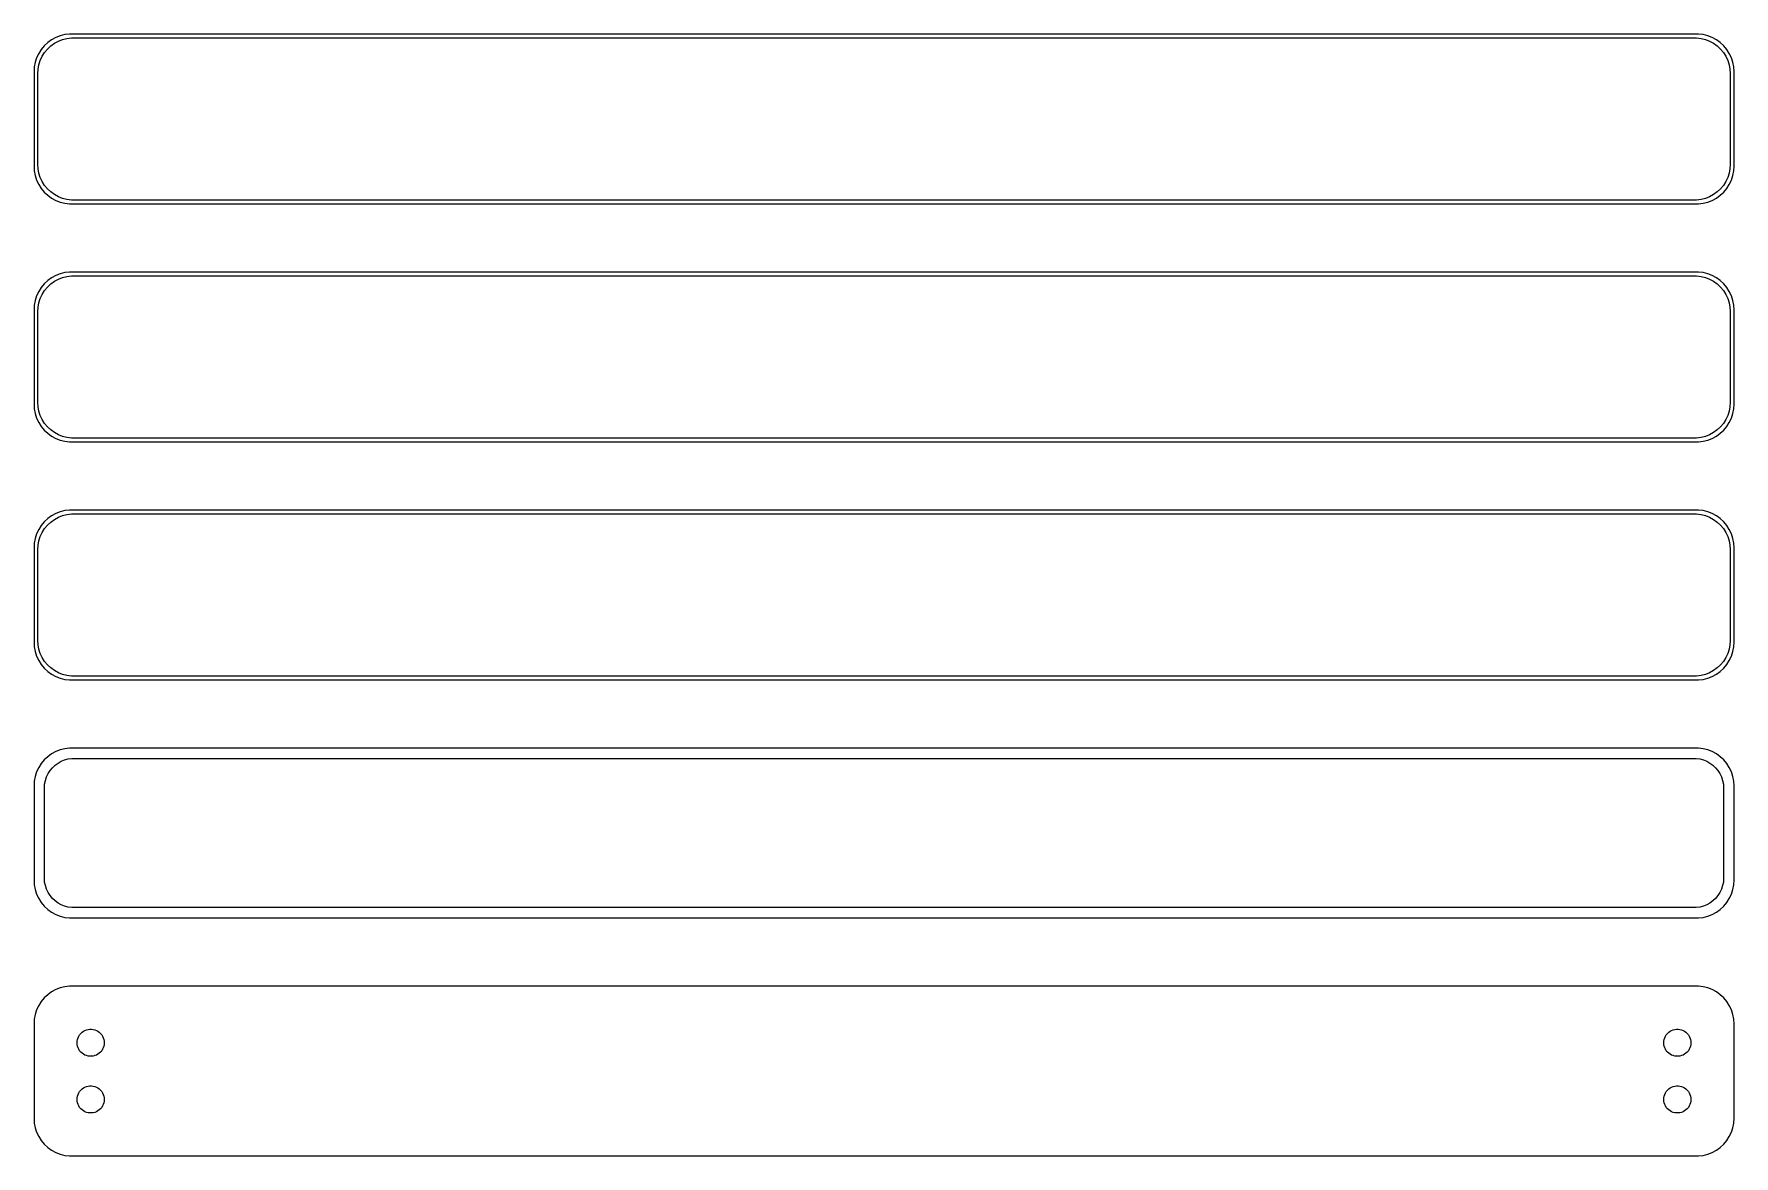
# Model space of a CAD drawing. Header units: metres. Extents: x -112 to 112, y 115 to 263.
import ezdxf

# ---------------------------------------------------------------- set-up
doc = ezdxf.new("R2010")
doc.units = ezdxf.units.M

msp = doc.modelspace()

# ---------------------------------------------------------------- linework, layer by layer
for p, q in [((-111.545, 261.189), (-111.882, 260.659)), ((-111.145, 261.673), (-111.545, 261.189)), ((-110.687, 262.103), (-111.145, 261.673)), ((-111.093, 260.792), (-110.713, 261.252)), ((-110.713, 261.252), (-110.278, 261.66)), ((-110.179, 262.472), (-110.687, 262.103)), ((-110.278, 261.66), (-109.795, 262.011)), ((-109.629, 262.774), (-110.179, 262.472)), ((-109.795, 262.011), (-109.272, 262.298)), ((-109.045, 263.005), (-109.629, 262.774)), ((-109.272, 262.298), (-108.718, 262.518)), ((-108.437, 263.161), (-109.045, 263.005)), ((-108.718, 262.518), (-108.14, 262.666)), ((-107.814, 263.24), (-108.437, 263.161)), ((-108.14, 262.666), (-107.548, 262.741)), ((107.814, 263.24), (-107.814, 263.24)), ((-107.548, 262.741), (107.548, 262.741)), ((107.548, 262.741), (108.14, 262.666)), ((108.437, 263.161), (107.814, 263.24)), ((108.14, 262.666), (108.718, 262.518)), ((109.045, 263.005), (108.437, 263.161)), ((108.718, 262.518), (109.272, 262.298)), ((109.629, 262.774), (109.045, 263.005)), ((109.272, 262.298), (109.795, 262.011)), ((110.179, 262.472), (109.629, 262.774)), ((109.795, 262.011), (110.278, 261.66)), ((110.687, 262.103), (110.179, 262.472)), ((110.278, 261.66), (110.713, 261.252)), ((111.145, 261.673), (110.687, 262.103)), ((110.713, 261.252), (111.093, 260.792)), ((111.545, 261.189), (111.145, 261.673)), ((111.882, 260.659), (111.545, 261.189)), ((-112.461, 258.877), (-112.5, 258.25)), ((-112.343, 259.493), (-112.461, 258.877)), ((-112.149, 260.091), (-112.343, 259.493)), ((-111.882, 260.659), (-112.149, 260.091)), ((-111.963, 258.595), (-111.851, 259.181)), ((-111.851, 259.181), (-111.666, 259.749)), ((-111.666, 259.749), (-111.412, 260.288)), ((-111.412, 260.288), (-111.093, 260.792)), ((111.093, 260.792), (111.412, 260.288)), ((111.412, 260.288), (111.666, 259.749)), ((111.666, 259.749), (111.851, 259.181)), ((111.851, 259.181), (111.963, 258.595)), ((112.149, 260.091), (111.882, 260.659)), ((112.343, 259.493), (112.149, 260.091)), ((112.461, 258.877), (112.343, 259.493)), ((112.5, 258.25), (112.461, 258.877)), ((-112.5, 258.25), (-112.5, 245.75)), ((-112, 258), (-111.963, 258.595)), ((-112, 246), (-112, 258)), ((111.963, 258.595), (112, 258)), ((112, 258), (112, 246)), ((112.5, 245.75), (112.5, 258.25)), ((-112.5, 245.75), (-112.461, 245.123)), ((-111.963, 245.405), (-112, 246)), ((-111.851, 244.819), (-111.963, 245.405)), ((111.963, 245.405), (111.851, 244.819)), ((112, 246), (111.963, 245.405)), ((112.461, 245.123), (112.5, 245.75)), ((-112.461, 245.123), (-112.343, 244.507)), ((-112.343, 244.507), (-112.149, 243.909)), ((-112.149, 243.909), (-111.882, 243.341)), ((-111.882, 243.341), (-111.545, 242.811)), ((-111.666, 244.251), (-111.851, 244.819)), ((-111.412, 243.712), (-111.666, 244.251)), ((-111.093, 243.208), (-111.412, 243.712)), ((-110.713, 242.748), (-111.093, 243.208)), ((111.093, 243.208), (110.713, 242.748)), ((111.412, 243.712), (111.093, 243.208)), ((111.666, 244.251), (111.412, 243.712)), ((111.545, 242.811), (111.882, 243.341)), ((111.851, 244.819), (111.666, 244.251)), ((111.882, 243.341), (112.149, 243.909)), ((112.149, 243.909), (112.343, 244.507)), ((112.343, 244.507), (112.461, 245.123)), ((-111.545, 242.811), (-111.145, 242.327)), ((-111.145, 242.327), (-110.687, 241.897)), ((-110.278, 242.34), (-110.713, 242.748)), ((-110.687, 241.897), (-110.179, 241.528)), ((-109.795, 241.989), (-110.278, 242.34)), ((-110.179, 241.528), (-109.629, 241.226)), ((-109.272, 241.702), (-109.795, 241.989)), ((-109.629, 241.226), (-109.045, 240.995)), ((-108.718, 241.482), (-109.272, 241.702)), ((-109.045, 240.995), (-108.437, 240.839)), ((-108.14, 241.334), (-108.718, 241.482)), ((-108.437, 240.839), (-107.814, 240.76)), ((-107.548, 241.259), (-108.14, 241.334)), ((-107.814, 240.76), (107.814, 240.76)), ((107.548, 241.259), (-107.548, 241.259)), ((108.14, 241.334), (107.548, 241.259)), ((107.814, 240.76), (108.437, 240.839)), ((108.718, 241.482), (108.14, 241.334)), ((108.437, 240.839), (109.045, 240.995)), ((109.272, 241.702), (108.718, 241.482)), ((109.045, 240.995), (109.629, 241.226)), ((109.795, 241.989), (109.272, 241.702)), ((109.629, 241.226), (110.179, 241.528)), ((110.278, 242.34), (109.795, 241.989)), ((110.179, 241.528), (110.687, 241.897)), ((110.713, 242.748), (110.278, 242.34)), ((110.687, 241.897), (111.145, 242.327)), ((111.145, 242.327), (111.545, 242.811)), ((-111.545, 229.689), (-111.882, 229.159)), ((-111.145, 230.173), (-111.545, 229.689)), ((-110.687, 230.603), (-111.145, 230.173)), ((-111.093, 229.292), (-110.713, 229.752)), ((-110.713, 229.752), (-110.278, 230.16)), ((-110.179, 230.972), (-110.687, 230.603)), ((-110.278, 230.16), (-109.795, 230.511)), ((-109.629, 231.274), (-110.179, 230.972)), ((-109.795, 230.511), (-109.272, 230.798)), ((-109.045, 231.505), (-109.629, 231.274)), ((-109.272, 230.798), (-108.718, 231.018)), ((-108.437, 231.661), (-109.045, 231.505)), ((-108.718, 231.018), (-108.14, 231.166)), ((-107.814, 231.74), (-108.437, 231.661)), ((-108.14, 231.166), (-107.548, 231.241)), ((107.814, 231.74), (-107.814, 231.74)), ((-107.548, 231.241), (107.548, 231.241)), ((107.548, 231.241), (108.14, 231.166)), ((108.437, 231.661), (107.814, 231.74)), ((108.14, 231.166), (108.718, 231.018)), ((109.045, 231.505), (108.437, 231.661)), ((108.718, 231.018), (109.272, 230.798)), ((109.629, 231.274), (109.045, 231.505)), ((109.272, 230.798), (109.795, 230.511)), ((110.179, 230.972), (109.629, 231.274)), ((109.795, 230.511), (110.278, 230.16)), ((110.687, 230.603), (110.179, 230.972)), ((110.278, 230.16), (110.713, 229.752)), ((111.145, 230.173), (110.687, 230.603)), ((110.713, 229.752), (111.093, 229.292)), ((111.545, 229.689), (111.145, 230.173)), ((111.882, 229.159), (111.545, 229.689)), ((-112.461, 227.377), (-112.5, 226.75)), ((-112.343, 227.993), (-112.461, 227.377)), ((-112.149, 228.591), (-112.343, 227.993)), ((-111.882, 229.159), (-112.149, 228.591)), ((-111.963, 227.095), (-111.851, 227.681)), ((-111.851, 227.681), (-111.666, 228.249)), ((-111.666, 228.249), (-111.412, 228.788)), ((-111.412, 228.788), (-111.093, 229.292)), ((111.093, 229.292), (111.412, 228.788)), ((111.412, 228.788), (111.666, 228.249)), ((111.666, 228.249), (111.851, 227.681)), ((111.851, 227.681), (111.963, 227.095)), ((112.149, 228.591), (111.882, 229.159)), ((112.343, 227.993), (112.149, 228.591)), ((112.461, 227.377), (112.343, 227.993)), ((112.5, 226.75), (112.461, 227.377)), ((-112.5, 226.75), (-112.5, 214.25)), ((-112, 226.5), (-111.963, 227.095)), ((-112, 214.5), (-112, 226.5)), ((111.963, 227.095), (112, 226.5)), ((112, 226.5), (112, 214.5)), ((112.5, 214.25), (112.5, 226.75)), ((-112.5, 214.25), (-112.461, 213.623)), ((-111.963, 213.905), (-112, 214.5)), ((-111.851, 213.319), (-111.963, 213.905)), ((111.963, 213.905), (111.851, 213.319)), ((112, 214.5), (111.963, 213.905)), ((112.461, 213.623), (112.5, 214.25)), ((-112.461, 213.623), (-112.343, 213.007)), ((-112.343, 213.007), (-112.149, 212.409)), ((-112.149, 212.409), (-111.882, 211.841)), ((-111.882, 211.841), (-111.545, 211.311)), ((-111.666, 212.751), (-111.851, 213.319)), ((-111.412, 212.212), (-111.666, 212.751)), ((-111.093, 211.708), (-111.412, 212.212)), ((-110.713, 211.248), (-111.093, 211.708)), ((111.093, 211.708), (110.713, 211.248)), ((111.412, 212.212), (111.093, 211.708)), ((111.666, 212.751), (111.412, 212.212)), ((111.545, 211.311), (111.882, 211.841)), ((111.851, 213.319), (111.666, 212.751)), ((111.882, 211.841), (112.149, 212.409)), ((112.149, 212.409), (112.343, 213.007)), ((112.343, 213.007), (112.461, 213.623)), ((-111.545, 211.311), (-111.145, 210.827)), ((-111.145, 210.827), (-110.687, 210.397)), ((-110.278, 210.84), (-110.713, 211.248)), ((-110.687, 210.397), (-110.179, 210.028)), ((-109.795, 210.489), (-110.278, 210.84)), ((-110.179, 210.028), (-109.629, 209.726)), ((-109.272, 210.202), (-109.795, 210.489)), ((-109.629, 209.726), (-109.045, 209.495)), ((-108.718, 209.982), (-109.272, 210.202)), ((-109.045, 209.495), (-108.437, 209.339)), ((-108.14, 209.834), (-108.718, 209.982)), ((-108.437, 209.339), (-107.814, 209.26)), ((-107.548, 209.759), (-108.14, 209.834)), ((-107.814, 209.26), (107.814, 209.26)), ((107.548, 209.759), (-107.548, 209.759)), ((108.14, 209.834), (107.548, 209.759)), ((107.814, 209.26), (108.437, 209.339)), ((108.718, 209.982), (108.14, 209.834)), ((108.437, 209.339), (109.045, 209.495)), ((109.272, 210.202), (108.718, 209.982)), ((109.045, 209.495), (109.629, 209.726)), ((109.795, 210.489), (109.272, 210.202)), ((109.629, 209.726), (110.179, 210.028)), ((110.278, 210.84), (109.795, 210.489)), ((110.179, 210.028), (110.687, 210.397)), ((110.713, 211.248), (110.278, 210.84)), ((110.687, 210.397), (111.145, 210.827)), ((111.145, 210.827), (111.545, 211.311)), ((-111.545, 198.189), (-111.882, 197.659)), ((-111.145, 198.673), (-111.545, 198.189)), ((-110.687, 199.103), (-111.145, 198.673)), ((-111.093, 197.792), (-110.713, 198.252)), ((-110.713, 198.252), (-110.278, 198.66)), ((-110.179, 199.472), (-110.687, 199.103)), ((-110.278, 198.66), (-109.795, 199.011)), ((-109.629, 199.774), (-110.179, 199.472)), ((-109.795, 199.011), (-109.272, 199.298)), ((-109.045, 200.005), (-109.629, 199.774)), ((-109.272, 199.298), (-108.718, 199.518)), ((-108.437, 200.161), (-109.045, 200.005)), ((-108.718, 199.518), (-108.14, 199.666)), ((-107.814, 200.24), (-108.437, 200.161)), ((-108.14, 199.666), (-107.548, 199.741)), ((107.814, 200.24), (-107.814, 200.24)), ((-107.548, 199.741), (107.548, 199.741)), ((107.548, 199.741), (108.14, 199.666)), ((108.437, 200.161), (107.814, 200.24)), ((108.14, 199.666), (108.718, 199.518)), ((109.045, 200.005), (108.437, 200.161)), ((108.718, 199.518), (109.272, 199.298)), ((109.629, 199.774), (109.045, 200.005)), ((109.272, 199.298), (109.795, 199.011)), ((110.179, 199.472), (109.629, 199.774)), ((109.795, 199.011), (110.278, 198.66)), ((110.687, 199.103), (110.179, 199.472)), ((110.278, 198.66), (110.713, 198.252)), ((111.145, 198.673), (110.687, 199.103)), ((110.713, 198.252), (111.093, 197.792)), ((111.545, 198.189), (111.145, 198.673)), ((111.882, 197.659), (111.545, 198.189)), ((-112.461, 195.877), (-112.5, 195.25)), ((-112.343, 196.493), (-112.461, 195.877)), ((-112.149, 197.091), (-112.343, 196.493)), ((-111.882, 197.659), (-112.149, 197.091)), ((-111.963, 195.595), (-111.851, 196.181)), ((-111.851, 196.181), (-111.666, 196.749)), ((-111.666, 196.749), (-111.412, 197.288)), ((-111.412, 197.288), (-111.093, 197.792)), ((111.093, 197.792), (111.412, 197.288)), ((111.412, 197.288), (111.666, 196.749)), ((111.666, 196.749), (111.851, 196.181)), ((111.851, 196.181), (111.963, 195.595)), ((112.149, 197.091), (111.882, 197.659)), ((112.343, 196.493), (112.149, 197.091)), ((112.461, 195.877), (112.343, 196.493)), ((112.5, 195.25), (112.461, 195.877)), ((-112.5, 195.25), (-112.5, 182.75)), ((-112, 195), (-111.963, 195.595)), ((-112, 183), (-112, 195)), ((111.963, 195.595), (112, 195)), ((112, 195), (112, 183)), ((112.5, 182.75), (112.5, 195.25)), ((-112.5, 182.75), (-112.461, 182.123)), ((-111.963, 182.405), (-112, 183)), ((-111.851, 181.819), (-111.963, 182.405)), ((111.963, 182.405), (111.851, 181.819)), ((112, 183), (111.963, 182.405)), ((112.461, 182.123), (112.5, 182.75)), ((-112.461, 182.123), (-112.343, 181.507)), ((-112.343, 181.507), (-112.149, 180.909)), ((-112.149, 180.909), (-111.882, 180.341)), ((-111.882, 180.341), (-111.545, 179.811)), ((-111.666, 181.251), (-111.851, 181.819)), ((-111.412, 180.712), (-111.666, 181.251)), ((-111.093, 180.208), (-111.412, 180.712)), ((-110.713, 179.748), (-111.093, 180.208)), ((111.093, 180.208), (110.713, 179.748)), ((111.412, 180.712), (111.093, 180.208)), ((111.666, 181.251), (111.412, 180.712)), ((111.545, 179.811), (111.882, 180.341)), ((111.851, 181.819), (111.666, 181.251)), ((111.882, 180.341), (112.149, 180.909)), ((112.149, 180.909), (112.343, 181.507)), ((112.343, 181.507), (112.461, 182.123)), ((-111.545, 179.811), (-111.145, 179.327)), ((-111.145, 179.327), (-110.687, 178.897)), ((-110.278, 179.34), (-110.713, 179.748)), ((-110.687, 178.897), (-110.179, 178.528)), ((-109.795, 178.989), (-110.278, 179.34)), ((-110.179, 178.528), (-109.629, 178.226)), ((-109.272, 178.702), (-109.795, 178.989)), ((-109.629, 178.226), (-109.045, 177.995)), ((-108.718, 178.482), (-109.272, 178.702)), ((-109.045, 177.995), (-108.437, 177.839)), ((-108.14, 178.334), (-108.718, 178.482)), ((-108.437, 177.839), (-107.814, 177.76)), ((-107.548, 178.259), (-108.14, 178.334)), ((-107.814, 177.76), (107.814, 177.76)), ((107.548, 178.259), (-107.548, 178.259)), ((108.14, 178.334), (107.548, 178.259)), ((107.814, 177.76), (108.437, 177.839)), ((108.718, 178.482), (108.14, 178.334)), ((108.437, 177.839), (109.045, 177.995)), ((109.272, 178.702), (108.718, 178.482)), ((109.045, 177.995), (109.629, 178.226)), ((109.795, 178.989), (109.272, 178.702)), ((109.629, 178.226), (110.179, 178.528)), ((110.278, 179.34), (109.795, 178.989)), ((110.179, 178.528), (110.687, 178.897)), ((110.713, 179.748), (110.278, 179.34)), ((110.687, 178.897), (111.145, 179.327)), ((111.145, 179.327), (111.545, 179.811)), ((-111.545, 166.689), (-111.882, 166.159)), ((-111.145, 167.173), (-111.545, 166.689)), ((-110.687, 167.603), (-111.145, 167.173)), ((-110.179, 167.972), (-110.687, 167.603)), ((-109.629, 168.274), (-110.179, 167.972)), ((-109.716, 166.481), (-109.323, 166.767)), ((-109.045, 168.505), (-109.629, 168.274)), ((-109.323, 166.767), (-108.898, 167.001)), ((-108.437, 168.661), (-109.045, 168.505)), ((-108.898, 167.001), (-108.446, 167.18)), ((-108.446, 167.18), (-107.975, 167.301)), ((-107.814, 168.74), (-108.437, 168.661)), ((-107.975, 167.301), (-107.493, 167.362)), ((107.814, 168.74), (-107.814, 168.74)), ((-107.493, 167.362), (107.493, 167.362)), ((107.493, 167.362), (107.975, 167.301)), ((108.437, 168.661), (107.814, 168.74)), ((107.975, 167.301), (108.446, 167.18)), ((109.045, 168.505), (108.437, 168.661)), ((108.446, 167.18), (108.898, 167.001)), ((108.898, 167.001), (109.323, 166.767)), ((109.629, 168.274), (109.045, 168.505)), ((109.323, 166.767), (109.716, 166.481)), ((110.179, 167.972), (109.629, 168.274)), ((110.687, 167.603), (110.179, 167.972)), ((111.145, 167.173), (110.687, 167.603)), ((111.545, 166.689), (111.145, 167.173)), ((111.882, 166.159), (111.545, 166.689)), ((-112.461, 164.377), (-112.5, 163.75)), ((-112.343, 164.993), (-112.461, 164.377)), ((-112.149, 165.591), (-112.343, 164.993)), ((-111.882, 166.159), (-112.149, 165.591)), ((-111.089, 163.985), (-110.998, 164.462)), ((-110.998, 164.462), (-110.848, 164.924)), ((-110.848, 164.924), (-110.641, 165.364)), ((-110.641, 165.364), (-110.38, 165.774)), ((-110.38, 165.774), (-110.071, 166.149)), ((-110.071, 166.149), (-109.716, 166.481)), ((109.716, 166.481), (110.071, 166.149)), ((110.071, 166.149), (110.38, 165.774)), ((110.38, 165.774), (110.641, 165.364)), ((110.641, 165.364), (110.848, 164.924)), ((110.848, 164.924), (110.998, 164.462)), ((110.998, 164.462), (111.089, 163.985)), ((112.149, 165.591), (111.882, 166.159)), ((112.343, 164.993), (112.149, 165.591)), ((112.461, 164.377), (112.343, 164.993)), ((112.5, 163.75), (112.461, 164.377)), ((-112.5, 163.75), (-112.5, 151.25)), ((-111.119, 163.5), (-111.089, 163.985)), ((-111.119, 151.5), (-111.119, 163.5)), ((111.089, 163.985), (111.119, 163.5)), ((111.119, 163.5), (111.119, 151.5)), ((112.5, 151.25), (112.5, 163.75)), ((-112.5, 151.25), (-112.461, 150.623)), ((-111.089, 151.015), (-111.119, 151.5)), ((-110.998, 150.538), (-111.089, 151.015)), ((111.089, 151.015), (110.998, 150.538)), ((111.119, 151.5), (111.089, 151.015)), ((112.461, 150.623), (112.5, 151.25)), ((-112.461, 150.623), (-112.343, 150.007)), ((-112.343, 150.007), (-112.149, 149.409)), ((-112.149, 149.409), (-111.882, 148.841)), ((-111.882, 148.841), (-111.545, 148.311)), ((-110.848, 150.076), (-110.998, 150.538)), ((-110.641, 149.636), (-110.848, 150.076)), ((-110.38, 149.226), (-110.641, 149.636)), ((-110.071, 148.851), (-110.38, 149.226)), ((-109.716, 148.519), (-110.071, 148.851)), ((-109.323, 148.233), (-109.716, 148.519)), ((109.716, 148.519), (109.323, 148.233)), ((110.071, 148.851), (109.716, 148.519)), ((110.38, 149.226), (110.071, 148.851)), ((110.641, 149.636), (110.38, 149.226)), ((110.848, 150.076), (110.641, 149.636)), ((110.998, 150.538), (110.848, 150.076)), ((111.545, 148.311), (111.882, 148.841)), ((111.882, 148.841), (112.149, 149.409)), ((112.149, 149.409), (112.343, 150.007)), ((112.343, 150.007), (112.461, 150.623)), ((-111.545, 148.311), (-111.145, 147.827)), ((-111.145, 147.827), (-110.687, 147.397)), ((-110.687, 147.397), (-110.179, 147.028)), ((-110.179, 147.028), (-109.629, 146.726)), ((-109.629, 146.726), (-109.045, 146.495)), ((-108.898, 147.999), (-109.323, 148.233)), ((-109.045, 146.495), (-108.437, 146.339)), ((-108.446, 147.82), (-108.898, 147.999)), ((-107.975, 147.699), (-108.446, 147.82)), ((-108.437, 146.339), (-107.814, 146.26)), ((-107.493, 147.638), (-107.975, 147.699)), ((-107.814, 146.26), (107.814, 146.26)), ((107.493, 147.638), (-107.493, 147.638)), ((107.975, 147.699), (107.493, 147.638)), ((107.814, 146.26), (108.437, 146.339)), ((108.446, 147.82), (107.975, 147.699)), ((108.437, 146.339), (109.045, 146.495)), ((108.898, 147.999), (108.446, 147.82)), ((109.323, 148.233), (108.898, 147.999)), ((109.045, 146.495), (109.629, 146.726)), ((109.629, 146.726), (110.179, 147.028)), ((110.179, 147.028), (110.687, 147.397)), ((110.687, 147.397), (111.145, 147.827)), ((111.145, 147.827), (111.545, 148.311)), ((-111.545, 135.189), (-111.882, 134.659)), ((-111.145, 135.673), (-111.545, 135.189)), ((-110.687, 136.103), (-111.145, 135.673)), ((-110.179, 136.472), (-110.687, 136.103)), ((-109.629, 136.774), (-110.179, 136.472)), ((-109.045, 137.005), (-109.629, 136.774)), ((-108.437, 137.161), (-109.045, 137.005)), ((-107.814, 137.24), (-108.437, 137.161)), ((107.814, 137.24), (-107.814, 137.24)), ((108.437, 137.161), (107.814, 137.24)), ((109.045, 137.005), (108.437, 137.161)), ((109.629, 136.774), (109.045, 137.005)), ((110.179, 136.472), (109.629, 136.774)), ((110.687, 136.103), (110.179, 136.472)), ((111.145, 135.673), (110.687, 136.103)), ((111.545, 135.189), (111.145, 135.673)), ((111.882, 134.659), (111.545, 135.189)), ((-112.461, 132.877), (-112.5, 132.25)), ((-112.343, 133.493), (-112.461, 132.877)), ((-112.149, 134.091), (-112.343, 133.493)), ((-111.882, 134.659), (-112.149, 134.091)), ((112.149, 134.091), (111.882, 134.659)), ((112.343, 133.493), (112.149, 134.091)), ((112.461, 132.877), (112.343, 133.493)), ((112.5, 132.25), (112.461, 132.877)), ((-112.5, 132.25), (-112.5, 119.75)), ((-106.674, 130.413), (-106.577, 130.617)), ((-106.577, 130.617), (-106.456, 130.808)), ((-106.456, 130.808), (-106.312, 130.982)), ((-106.312, 130.982), (-106.147, 131.137)), ((-106.147, 131.137), (-105.964, 131.27)), ((-105.964, 131.27), (-105.766, 131.379)), ((-105.766, 131.379), (-105.556, 131.462)), ((-105.556, 131.462), (-105.337, 131.518)), ((-105.337, 131.518), (-105.113, 131.546)), ((-105.113, 131.546), (-104.887, 131.546)), ((-104.887, 131.546), (-104.663, 131.518)), ((-104.663, 131.518), (-104.444, 131.462)), ((-104.444, 131.462), (-104.234, 131.379)), ((-104.234, 131.379), (-104.036, 131.27)), ((-104.036, 131.27), (-103.853, 131.137)), ((-103.853, 131.137), (-103.688, 130.982)), ((-103.688, 130.982), (-103.544, 130.808)), ((-103.544, 130.808), (-103.423, 130.617)), ((-103.423, 130.617), (-103.326, 130.413)), ((103.326, 130.413), (103.423, 130.617)), ((103.423, 130.617), (103.544, 130.808)), ((103.544, 130.808), (103.688, 130.982)), ((103.688, 130.982), (103.853, 131.137)), ((103.853, 131.137), (104.036, 131.27)), ((104.036, 131.27), (104.234, 131.379)), ((104.234, 131.379), (104.444, 131.462)), ((104.444, 131.462), (104.663, 131.518)), ((104.663, 131.518), (104.887, 131.546)), ((104.887, 131.546), (105.113, 131.546)), ((105.113, 131.546), (105.337, 131.518)), ((105.337, 131.518), (105.556, 131.462)), ((105.556, 131.462), (105.766, 131.379)), ((105.766, 131.379), (105.964, 131.27)), ((105.964, 131.27), (106.147, 131.137)), ((106.147, 131.137), (106.312, 130.982)), ((106.312, 130.982), (106.456, 130.808)), ((106.456, 130.808), (106.577, 130.617)), ((106.577, 130.617), (106.674, 130.413)), ((112.5, 119.75), (112.5, 132.25)), ((-106.8, 129.75), (-106.786, 129.976)), ((-106.786, 129.524), (-106.8, 129.75)), ((-106.786, 129.976), (-106.743, 130.198)), ((-106.743, 129.302), (-106.786, 129.524)), ((-106.743, 130.198), (-106.674, 130.413)), ((-106.674, 129.087), (-106.743, 129.302)), ((-106.577, 128.883), (-106.674, 129.087)), ((-106.456, 128.692), (-106.577, 128.883)), ((-106.312, 128.518), (-106.456, 128.692)), ((-106.147, 128.363), (-106.312, 128.518)), ((-105.964, 128.23), (-106.147, 128.363)), ((-103.853, 128.363), (-104.036, 128.23)), ((-103.688, 128.518), (-103.853, 128.363)), ((-103.544, 128.692), (-103.688, 128.518)), ((-103.423, 128.883), (-103.544, 128.692)), ((-103.326, 129.087), (-103.423, 128.883)), ((-103.326, 130.413), (-103.257, 130.198)), ((-103.257, 129.302), (-103.326, 129.087)), ((-103.257, 130.198), (-103.214, 129.976)), ((-103.214, 129.524), (-103.257, 129.302)), ((-103.214, 129.976), (-103.2, 129.75)), ((-103.2, 129.75), (-103.214, 129.524)), ((103.2, 129.75), (103.214, 129.976)), ((103.214, 129.524), (103.2, 129.75)), ((103.214, 129.976), (103.257, 130.198)), ((103.257, 129.302), (103.214, 129.524)), ((103.257, 130.198), (103.326, 130.413)), ((103.326, 129.087), (103.257, 129.302)), ((103.423, 128.883), (103.326, 129.087)), ((103.544, 128.692), (103.423, 128.883)), ((103.688, 128.518), (103.544, 128.692)), ((103.853, 128.363), (103.688, 128.518)), ((104.036, 128.23), (103.853, 128.363)), ((106.147, 128.363), (105.964, 128.23)), ((106.312, 128.518), (106.147, 128.363)), ((106.456, 128.692), (106.312, 128.518)), ((106.577, 128.883), (106.456, 128.692)), ((106.674, 129.087), (106.577, 128.883)), ((106.674, 130.413), (106.743, 130.198)), ((106.743, 129.302), (106.674, 129.087)), ((106.743, 130.198), (106.786, 129.976)), ((106.786, 129.524), (106.743, 129.302)), ((106.786, 129.976), (106.8, 129.75)), ((106.8, 129.75), (106.786, 129.524)), ((-105.766, 128.121), (-105.964, 128.23)), ((-105.556, 128.038), (-105.766, 128.121)), ((-105.337, 127.982), (-105.556, 128.038)), ((-105.113, 127.954), (-105.337, 127.982)), ((-104.887, 127.954), (-105.113, 127.954)), ((-104.663, 127.982), (-104.887, 127.954)), ((-104.444, 128.038), (-104.663, 127.982)), ((-104.234, 128.121), (-104.444, 128.038)), ((-104.036, 128.23), (-104.234, 128.121)), ((104.234, 128.121), (104.036, 128.23)), ((104.444, 128.038), (104.234, 128.121)), ((104.663, 127.982), (104.444, 128.038)), ((104.887, 127.954), (104.663, 127.982)), ((105.113, 127.954), (104.887, 127.954)), ((105.337, 127.982), (105.113, 127.954)), ((105.556, 128.038), (105.337, 127.982)), ((105.766, 128.121), (105.556, 128.038)), ((105.964, 128.23), (105.766, 128.121)), ((-106.147, 123.637), (-105.964, 123.77)), ((-105.964, 123.77), (-105.766, 123.879)), ((-105.766, 123.879), (-105.556, 123.962)), ((-105.556, 123.962), (-105.337, 124.018)), ((-105.337, 124.018), (-105.113, 124.046)), ((-105.113, 124.046), (-104.887, 124.046)), ((-104.887, 124.046), (-104.663, 124.018)), ((-104.663, 124.018), (-104.444, 123.962)), ((-104.444, 123.962), (-104.234, 123.879)), ((-104.234, 123.879), (-104.036, 123.77)), ((-104.036, 123.77), (-103.853, 123.637)), ((103.853, 123.637), (104.036, 123.77)), ((104.036, 123.77), (104.234, 123.879)), ((104.234, 123.879), (104.444, 123.962)), ((104.444, 123.962), (104.663, 124.018)), ((104.663, 124.018), (104.887, 124.046)), ((104.887, 124.046), (105.113, 124.046)), ((105.113, 124.046), (105.337, 124.018)), ((105.337, 124.018), (105.556, 123.962)), ((105.556, 123.962), (105.766, 123.879)), ((105.766, 123.879), (105.964, 123.77)), ((105.964, 123.77), (106.147, 123.637)), ((-106.8, 122.25), (-106.786, 122.476)), ((-106.786, 122.024), (-106.8, 122.25)), ((-106.786, 122.476), (-106.743, 122.698)), ((-106.743, 121.802), (-106.786, 122.024)), ((-106.743, 122.698), (-106.674, 122.913)), ((-106.674, 121.587), (-106.743, 121.802)), ((-106.674, 122.913), (-106.577, 123.117)), ((-106.577, 121.383), (-106.674, 121.587)), ((-106.577, 123.117), (-106.456, 123.308)), ((-106.456, 123.308), (-106.312, 123.482)), ((-106.312, 123.482), (-106.147, 123.637)), ((-103.853, 123.637), (-103.688, 123.482)), ((-103.688, 123.482), (-103.544, 123.308)), ((-103.544, 123.308), (-103.423, 123.117)), ((-103.423, 123.117), (-103.326, 122.913)), ((-103.326, 121.587), (-103.423, 121.383)), ((-103.326, 122.913), (-103.257, 122.698)), ((-103.257, 121.802), (-103.326, 121.587)), ((-103.257, 122.698), (-103.214, 122.476)), ((-103.214, 122.024), (-103.257, 121.802)), ((-103.214, 122.476), (-103.2, 122.25)), ((-103.2, 122.25), (-103.214, 122.024)), ((103.2, 122.25), (103.214, 122.476)), ((103.214, 122.024), (103.2, 122.25)), ((103.214, 122.476), (103.257, 122.698)), ((103.257, 121.802), (103.214, 122.024)), ((103.257, 122.698), (103.326, 122.913)), ((103.326, 121.587), (103.257, 121.802)), ((103.326, 122.913), (103.423, 123.117)), ((103.423, 121.383), (103.326, 121.587)), ((103.423, 123.117), (103.544, 123.308)), ((103.544, 123.308), (103.688, 123.482)), ((103.688, 123.482), (103.853, 123.637)), ((106.147, 123.637), (106.312, 123.482)), ((106.312, 123.482), (106.456, 123.308)), ((106.456, 123.308), (106.577, 123.117)), ((106.577, 123.117), (106.674, 122.913)), ((106.674, 121.587), (106.577, 121.383)), ((106.674, 122.913), (106.743, 122.698)), ((106.743, 121.802), (106.674, 121.587)), ((106.743, 122.698), (106.786, 122.476)), ((106.786, 122.024), (106.743, 121.802)), ((106.786, 122.476), (106.8, 122.25)), ((106.8, 122.25), (106.786, 122.024)), ((-112.5, 119.75), (-112.461, 119.123)), ((-106.456, 121.192), (-106.577, 121.383)), ((-106.312, 121.018), (-106.456, 121.192)), ((-106.147, 120.863), (-106.312, 121.018)), ((-105.964, 120.73), (-106.147, 120.863)), ((-105.766, 120.621), (-105.964, 120.73)), ((-105.556, 120.538), (-105.766, 120.621)), ((-105.337, 120.482), (-105.556, 120.538)), ((-105.113, 120.454), (-105.337, 120.482)), ((-104.887, 120.454), (-105.113, 120.454)), ((-104.663, 120.482), (-104.887, 120.454)), ((-104.444, 120.538), (-104.663, 120.482)), ((-104.234, 120.621), (-104.444, 120.538)), ((-104.036, 120.73), (-104.234, 120.621)), ((-103.853, 120.863), (-104.036, 120.73)), ((-103.688, 121.018), (-103.853, 120.863)), ((-103.544, 121.192), (-103.688, 121.018)), ((-103.423, 121.383), (-103.544, 121.192)), ((103.544, 121.192), (103.423, 121.383)), ((103.688, 121.018), (103.544, 121.192)), ((103.853, 120.863), (103.688, 121.018)), ((104.036, 120.73), (103.853, 120.863)), ((104.234, 120.621), (104.036, 120.73)), ((104.444, 120.538), (104.234, 120.621)), ((104.663, 120.482), (104.444, 120.538)), ((104.887, 120.454), (104.663, 120.482)), ((105.113, 120.454), (104.887, 120.454)), ((105.337, 120.482), (105.113, 120.454)), ((105.556, 120.538), (105.337, 120.482)), ((105.766, 120.621), (105.556, 120.538)), ((105.964, 120.73), (105.766, 120.621)), ((106.147, 120.863), (105.964, 120.73)), ((106.312, 121.018), (106.147, 120.863)), ((106.456, 121.192), (106.312, 121.018)), ((106.577, 121.383), (106.456, 121.192)), ((112.461, 119.123), (112.5, 119.75)), ((-112.461, 119.123), (-112.343, 118.507)), ((-112.343, 118.507), (-112.149, 117.909)), ((-112.149, 117.909), (-111.882, 117.341)), ((-111.882, 117.341), (-111.545, 116.811)), ((111.545, 116.811), (111.882, 117.341)), ((111.882, 117.341), (112.149, 117.909)), ((112.149, 117.909), (112.343, 118.507)), ((112.343, 118.507), (112.461, 119.123)), ((-111.545, 116.811), (-111.145, 116.327)), ((-111.145, 116.327), (-110.687, 115.897)), ((-110.687, 115.897), (-110.179, 115.528)), ((-110.179, 115.528), (-109.629, 115.226)), ((-109.629, 115.226), (-109.045, 114.995)), ((-109.045, 114.995), (-108.437, 114.839)), ((-108.437, 114.839), (-107.814, 114.76)), ((-107.814, 114.76), (107.814, 114.76)), ((107.814, 114.76), (108.437, 114.839)), ((108.437, 114.839), (109.045, 114.995)), ((109.045, 114.995), (109.629, 115.226)), ((109.629, 115.226), (110.179, 115.528)), ((110.179, 115.528), (110.687, 115.897)), ((110.687, 115.897), (111.145, 116.327)), ((111.145, 116.327), (111.545, 116.811))]:
    msp.add_line(p, q)

doc.saveas('drawing.dxf')
